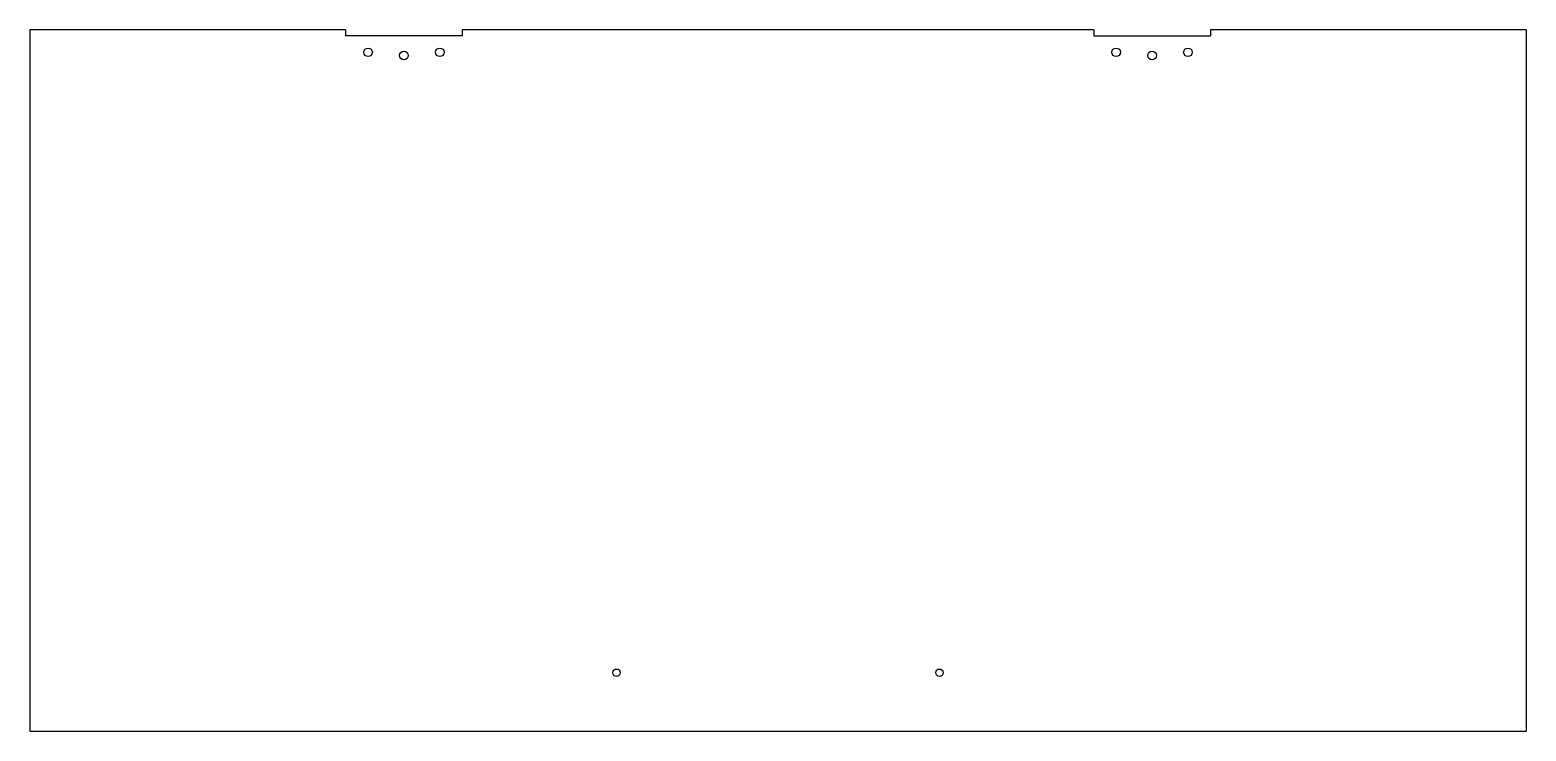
# Model space of a CAD drawing. Extents: x 32 to 673, y 535 to 836.
import ezdxf

# ---------------------------------------------------------------- set-up
doc = ezdxf.new("R2010")
doc.units = 0
doc.header["$LTSCALE"] = 12.7
doc.layers.add('VISIBLE', color=7, linetype='CONTINUOUS')

msp = doc.modelspace()

# ---------------------------------------------------------------- linework, layer by layer
at = {"layer": 'VISIBLE'}
for p, q in [((32.05, 835.86), (32.05, 535.36)), ((167.3, 835.86), (32.05, 835.86)), ((167.3, 835.86), (167.3, 833.36)), ((217.3, 833.36), (167.3, 833.36)), ((217.3, 835.86), (217.3, 833.36)), ((487.8, 835.86), (217.3, 835.86)), ((487.8, 835.86), (487.8, 833.36)), ((487.8, 833.36), (537.8, 833.36)), ((537.8, 835.86), (537.8, 833.36)), ((673.05, 835.86), (537.8, 835.86)), ((673.05, 835.86), (673.05, 535.36)), ((32.05, 535.36), (673.05, 535.36))]:
    msp.add_line(p, q, dxfattribs=at)
for centre, radius in [((176.9, 826.26), 1.85), ((207.7, 826.26), 1.85), ((497.4, 826.26), 1.85), ((528.2, 826.26), 1.85), ((192.3, 824.86), 1.85), ((512.8, 824.86), 1.85), ((283.38, 560.36), 1.6), ((421.72, 560.36), 1.6)]:
    msp.add_circle(centre, radius, dxfattribs=at)

doc.saveas('drawing.dxf')
